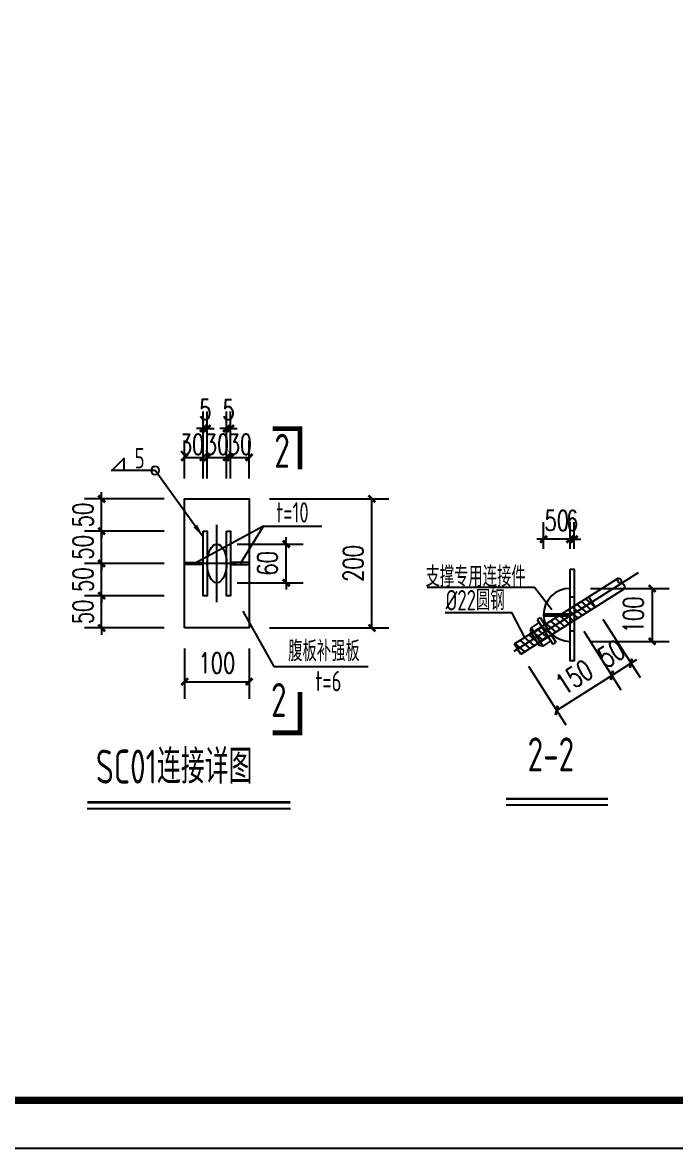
# Model space of a CAD drawing. Extents: x 180850 to 1400258, y 48356 to 327067.
# Drawn here: x 734764 to 753942, y 136382 to 169476 of the extents above; entities that cross this region are included whole.
import ezdxf
from ezdxf.enums import TextEntityAlignment as Align

# ---------------------------------------------------------------- set-up
doc = ezdxf.new("R2010")
doc.units = 0
doc.header["$LTSCALE"] = 1000
doc.linetypes.add('DASHED', pattern=[0.75, 0.5, -0.25])
for name, color, linetype in [('AXIS', 3, 'Continuous'), ('BOLT', 251, 'Continuous'), ('Boltx', 252, 'DASHED'), ('DOTE', 1, 'Continuous'), ('NUM', 7, 'Continuous'), ('PUB_DIM', 3, 'Continuous'), ('PUB_TITLE', 4, 'Continuous'), ('PZ', 202, 'Continuous'), ('SC', 3, 'Continuous'), ('TEXT', 7, 'Continuous'), ('THIN', 7, 'Continuous'), ('WELD', 7, 'Continuous')]:
    doc.layers.add(name, color=color, linetype=linetype)
doc.styles.add('_TCH_DIM_T3', font='SIMPLEX', dxfattribs={"width": 0.705882, "bigfont": 'GBCBIG'})
doc.styles.get("Standard").update_dxf_attribs({"font": 'gbenor.shx', "bigfont": 'gbcbig.shx'})
doc.styles.add('TSSD_Label', font='tssdeng.shx', dxfattribs={"width": 0.7, "bigfont": 'hztxt.shx'})
doc.dimstyles.new('TCH-200-1', dxfattribs={"dimtxt": 595, "dimasz": 200, "dimexe": 500, "dimexo": 600, "dimgap": 252.5, "dimtad": 1, "dimdec": 0, "dimzin": 0, "dimdsep": 46, "dimtxsty": '_TCH_DIM_T3', "dimblk": 'ARCHTICK', "dimcen": 0.09, "dimclrd": 3, "dimclre": 3, "dimclrt": 7, "dimazin": 2, "dimtfac": 1, "dimtdec": 0, "dimtix": 1, "dimtmove": 2, "dimatfit": 3, "dimfxl": 1, "dimtolj": 1, "dimtzin": 0, "dimarcsym": 0})
doc.dimstyles.new('TSSD_LEADER_STYLE_400.0', dxfattribs={"dimtxt": 1200, "dimasz": 400, "dimexe": 400, "dimexo": 1000, "dimgap": 0.09, "dimtad": 0, "dimtih": 1, "dimtoh": 1, "dimdec": 4, "dimzin": 0, "dimdsep": 46, "dimtxsty": 'Standard', "dimcen": 0.09, "dimdle": 400, "dimclrt": 7, "dimadec": 0, "dimazin": 0, "dimtfac": 1, "dimtdec": 4, "dimtofl": 0, "dimtmove": 0, "dimatfit": 3, "dimfxl": 1, "dimtolj": 1, "dimtzin": 0, "dimarcsym": 0})

# ---------------------------------------------------------------- blocks, each defined once
blk = doc.blocks.new('_ArchTick')
at = {"color": 0, "linetype": 'ByBlock', "const_width": 0.4}
blk.add_lwpolyline([(-0.5, -0.5), (0.5, 0.5)], dxfattribs=at)
blk = doc.blocks.new('*D55')
at = {"layer": 'AXIS', "color": 3, "lineweight": -2, "transparency": 16777216}
for p, q in [((751253, 151583), (752342, 149866)), ((749630, 150554), (750720, 148837)), ((750452, 149259), (752074, 150288))]:
    blk.add_line(p, q, dxfattribs=at)
at = {"layer": 'Defpoints', "color": 0, "transparency": 16777216}
for p in [(750931, 152090), (749309, 151061), (752074, 150288)]:
    blk.add_point(p, dxfattribs=at)
at = {"layer": 'AXIS', "color": 3, "lineweight": -2, "transparency": 16777216, "xscale": 200, "yscale": 200, "zscale": 200}
for p, rotation in [((752074, 150288), 32.39712451300666), ((750452, 149259), 212.3971245130067)]:
    blk.add_blockref('_ArchTick', p, dxfattribs=dict(at, rotation=rotation))
at = {"layer": 'AXIS', "color": 7, "transparency": 16777216, "insert": (750969, 150238), "char_height": 595, "attachment_point": 5, "rotation": 32.3971, "style": '_TCH_DIM_T3'}
blk.add_mtext('\\A1;150', dxfattribs=at)
blk = doc.blocks.new('*D56')
at = {"layer": 'AXIS', "color": 3, "lineweight": -2, "transparency": 16777216}
for p, q in [((750067, 154011), (750067, 154789)), ((750845, 154011), (750845, 154789)), ((750067, 154289), (749867, 154289)), ((750845, 154289), (750067, 154289)), ((750845, 154289), (751045, 154289))]:
    blk.add_line(p, q, dxfattribs=at)
at = {"layer": 'Defpoints', "color": 0, "transparency": 16777216}
for p in [(750067, 154289), (750067, 153411), (750845, 153411)]:
    blk.add_point(p, dxfattribs=at)
at = {"layer": 'AXIS', "color": 3, "lineweight": -2, "transparency": 16777216, "xscale": 200, "yscale": 200, "zscale": 200}
blk.add_blockref('_ArchTick', (750067, 154289), dxfattribs=at)
at = {"layer": 'AXIS', "color": 3, "lineweight": -2, "transparency": 16777216, "xscale": 200, "yscale": 200, "zscale": 200, "rotation": 180}
blk.add_blockref('_ArchTick', (750845, 154289), dxfattribs=at)
at = {"layer": 'AXIS', "color": 7, "transparency": 16777216, "insert": (750456, 154839), "char_height": 595, "attachment_point": 5, "style": '_TCH_DIM_T3'}
blk.add_mtext('\\A1;50', dxfattribs=at)
blk = doc.blocks.new('*D57')
at = {"layer": 'AXIS', "color": 3, "lineweight": -2, "transparency": 16777216}
for p, q in [((751445, 152843), (753757, 152843)), ((753257, 152843), (753257, 151287)), ((751445, 151287), (753757, 151287))]:
    blk.add_line(p, q, dxfattribs=at)
at = {"layer": 'Defpoints', "color": 0, "transparency": 16777216}
for p in [(750845, 152843), (750845, 151287), (753257, 151287)]:
    blk.add_point(p, dxfattribs=at)
at = {"layer": 'AXIS', "color": 3, "lineweight": -2, "transparency": 16777216, "xscale": 200, "yscale": 200, "zscale": 200}
for p, rotation in [((753257, 152843), 90), ((753257, 151287), 270)]:
    blk.add_blockref('_ArchTick', p, dxfattribs=dict(at, rotation=rotation))
at = {"layer": 'AXIS', "color": 7, "transparency": 16777216, "insert": (752707, 152065), "char_height": 595, "attachment_point": 5, "rotation": 90, "style": '_TCH_DIM_T3'}
blk.add_mtext('\\A1;100', dxfattribs=at)
blk = doc.blocks.new('*D58')
at = {"layer": 'AXIS', "color": 3, "lineweight": -2, "transparency": 16777216}
for p, q in [((750845, 154011), (750845, 154789)), ((750967, 154011), (750967, 154789)), ((750845, 154289), (750645, 154289)), ((750967, 154289), (750845, 154289)), ((750967, 154289), (751167, 154289))]:
    blk.add_line(p, q, dxfattribs=at)
at = {"layer": 'Defpoints', "color": 0, "transparency": 16777216}
for p in [(750845, 154289), (750845, 153411), (750967, 153411)]:
    blk.add_point(p, dxfattribs=at)
at = {"layer": 'AXIS', "color": 3, "lineweight": -2, "transparency": 16777216, "xscale": 200, "yscale": 200, "zscale": 200}
blk.add_blockref('_ArchTick', (750845, 154289), dxfattribs=at)
at = {"layer": 'AXIS', "color": 3, "lineweight": -2, "transparency": 16777216, "xscale": 200, "yscale": 200, "zscale": 200, "rotation": 180}
blk.add_blockref('_ArchTick', (750967, 154289), dxfattribs=at)
at = {"layer": 'AXIS', "color": 7, "transparency": 16777216, "insert": (750906, 154839), "char_height": 595, "attachment_point": 5, "style": '_TCH_DIM_T3'}
blk.add_mtext('\\A1;6', dxfattribs=at)
blk = doc.blocks.new('*D59')
at = {"layer": 'AXIS', "color": 3, "lineweight": -2, "transparency": 16777216}
for p, q in [((751812, 151939), (752902, 150221)), ((751253, 151583), (752342, 149866)), ((752074, 150288), (752634, 150643)), ((752634, 150643), (752803, 150750)), ((752074, 150288), (751906, 150181))]:
    blk.add_line(p, q, dxfattribs=at)
at = {"layer": 'Defpoints', "color": 0, "transparency": 16777216}
for p in [(751491, 152445), (750931, 152090), (752634, 150643)]:
    blk.add_point(p, dxfattribs=at)
at = {"layer": 'AXIS', "color": 3, "lineweight": -2, "transparency": 16777216, "xscale": 200, "yscale": 200, "zscale": 200}
for p, rotation in [((752634, 150643), 212.3971245129642), ((752074, 150288), 32.39712451296427)]:
    blk.add_blockref('_ArchTick', p, dxfattribs=dict(at, rotation=rotation))
at = {"layer": 'AXIS', "color": 7, "transparency": 16777216, "insert": (752060, 150930), "char_height": 595, "attachment_point": 5, "rotation": 32.3971, "style": '_TCH_DIM_T3'}
blk.add_mtext('\\A1;50', dxfattribs=at)
blk = doc.blocks.new('*D60')
at = {"layer": 'AXIS', "color": 3, "lineweight": -2, "transparency": 16777216}
for p, q in [((738924, 153578), (736588, 153578)), ((737088, 153578), (737088, 153778)), ((737088, 152629), (737088, 153578)), ((738924, 152629), (736588, 152629)), ((737088, 152629), (737088, 152429))]:
    blk.add_line(p, q, dxfattribs=at)
at = {"layer": 'Defpoints', "color": 0, "transparency": 16777216}
for p in [(737088, 153578), (739524, 153578), (739524, 152629)]:
    blk.add_point(p, dxfattribs=at)
at = {"layer": 'AXIS', "color": 3, "lineweight": -2, "transparency": 16777216, "xscale": 200, "yscale": 200, "zscale": 200}
for p, rotation in [((737088, 153578), 270), ((737088, 152629), 90)]:
    blk.add_blockref('_ArchTick', p, dxfattribs=dict(at, rotation=rotation))
at = {"layer": 'AXIS', "color": 7, "transparency": 16777216, "insert": (736538, 153103), "char_height": 595, "attachment_point": 5, "rotation": 90, "style": '_TCH_DIM_T3'}
blk.add_mtext('\\A1;50', dxfattribs=at)
blk = doc.blocks.new('*D61')
at = {"layer": 'AXIS', "color": 3, "lineweight": -2, "transparency": 16777216}
for p, q in [((737088, 154526), (737088, 154726)), ((738924, 154526), (736588, 154526)), ((737088, 153578), (737088, 154526)), ((738924, 153578), (736588, 153578)), ((737088, 153578), (737088, 153378))]:
    blk.add_line(p, q, dxfattribs=at)
at = {"layer": 'Defpoints', "color": 0, "transparency": 16777216}
for p in [(737088, 154526), (739524, 154526), (739524, 153578)]:
    blk.add_point(p, dxfattribs=at)
at = {"layer": 'AXIS', "color": 3, "lineweight": -2, "transparency": 16777216, "xscale": 200, "yscale": 200, "zscale": 200}
for p, rotation in [((737088, 154526), 270), ((737088, 153578), 90)]:
    blk.add_blockref('_ArchTick', p, dxfattribs=dict(at, rotation=rotation))
at = {"layer": 'AXIS', "color": 7, "transparency": 16777216, "insert": (736538, 154052), "char_height": 595, "attachment_point": 5, "rotation": 90, "style": '_TCH_DIM_T3'}
blk.add_mtext('\\A1;50', dxfattribs=at)
blk = doc.blocks.new('*D62')
at = {"layer": 'AXIS', "color": 3, "lineweight": -2, "transparency": 16777216}
for p, q in [((737088, 155475), (737088, 155675)), ((738924, 155475), (736588, 155475)), ((737088, 154526), (737088, 155475)), ((738924, 154526), (736588, 154526)), ((737088, 154526), (737088, 154326))]:
    blk.add_line(p, q, dxfattribs=at)
at = {"layer": 'Defpoints', "color": 0, "transparency": 16777216}
for p in [(737088, 155475), (739524, 155475), (739524, 154526)]:
    blk.add_point(p, dxfattribs=at)
at = {"layer": 'AXIS', "color": 3, "lineweight": -2, "transparency": 16777216, "xscale": 200, "yscale": 200, "zscale": 200}
for p, rotation in [((737088, 155475), 270), ((737088, 154526), 90)]:
    blk.add_blockref('_ArchTick', p, dxfattribs=dict(at, rotation=rotation))
at = {"layer": 'AXIS', "color": 7, "transparency": 16777216, "insert": (736538, 155000), "char_height": 595, "attachment_point": 5, "rotation": 90, "style": '_TCH_DIM_T3'}
blk.add_mtext('\\A1;50', dxfattribs=at)
blk = doc.blocks.new('*D63')
at = {"layer": 'AXIS', "color": 3, "lineweight": -2, "transparency": 16777216}
for p, q in [((742509, 154147), (742509, 154347)), ((741073, 154147), (743009, 154147)), ((742509, 153009), (742509, 154147)), ((741073, 153009), (743009, 153009)), ((742509, 153009), (742509, 152809))]:
    blk.add_line(p, q, dxfattribs=at)
at = {"layer": 'Defpoints', "color": 0, "transparency": 16777216}
for p in [(740473, 154147), (742509, 154147), (740473, 153009, 162)]:
    blk.add_point(p, dxfattribs=at)
at = {"layer": 'AXIS', "color": 3, "lineweight": -2, "transparency": 16777216, "xscale": 200, "yscale": 200, "zscale": 200}
for p, rotation in [((742509, 154147), 270), ((742509, 153009), 90)]:
    blk.add_blockref('_ArchTick', p, dxfattribs=dict(at, rotation=rotation))
at = {"layer": 'AXIS', "color": 7, "transparency": 16777216, "insert": (741959, 153578), "char_height": 595, "attachment_point": 5, "rotation": 90, "style": '_TCH_DIM_T3'}
blk.add_mtext('\\A1;60', dxfattribs=at)
blk = doc.blocks.new('*D64')
at = {"layer": 'AXIS', "color": 3, "lineweight": -2, "transparency": 16777216}
for p, q in [((738924, 152629), (736588, 152629)), ((737088, 152629), (737088, 152829)), ((737088, 151681), (737088, 152629)), ((738924, 151681), (736588, 151681)), ((737088, 151681), (737088, 151481))]:
    blk.add_line(p, q, dxfattribs=at)
at = {"layer": 'Defpoints', "color": 0, "transparency": 16777216}
for p in [(737088, 152629), (739524, 152629), (739524, 151681)]:
    blk.add_point(p, dxfattribs=at)
at = {"layer": 'AXIS', "color": 3, "lineweight": -2, "transparency": 16777216, "xscale": 200, "yscale": 200, "zscale": 200}
for p, rotation in [((737088, 152629), 270), ((737088, 151681), 90)]:
    blk.add_blockref('_ArchTick', p, dxfattribs=dict(at, rotation=rotation))
at = {"layer": 'AXIS', "color": 7, "transparency": 16777216, "insert": (736538, 152155), "char_height": 595, "attachment_point": 5, "rotation": 90, "style": '_TCH_DIM_T3'}
blk.add_mtext('\\A1;50', dxfattribs=at)
blk = doc.blocks.new('*D65')
at = {"layer": 'AXIS', "color": 3, "lineweight": -2, "transparency": 16777216}
for p, q in [((742021, 155475), (745526, 155475)), ((745026, 151681), (745026, 155475)), ((742021, 151681), (745526, 151681))]:
    blk.add_line(p, q, dxfattribs=at)
at = {"layer": 'Defpoints', "color": 0, "transparency": 16777216}
for p in [(741421, 155475), (745026, 155475), (741421, 151681)]:
    blk.add_point(p, dxfattribs=at)
at = {"layer": 'AXIS', "color": 3, "lineweight": -2, "transparency": 16777216, "xscale": 200, "yscale": 200, "zscale": 200}
for p, rotation in [((745026, 155475), 90), ((745026, 151681), 270)]:
    blk.add_blockref('_ArchTick', p, dxfattribs=dict(at, rotation=rotation))
at = {"layer": 'AXIS', "color": 7, "transparency": 16777216, "insert": (744476, 153578), "char_height": 595, "attachment_point": 5, "rotation": 90, "style": '_TCH_DIM_T3'}
blk.add_mtext('\\A1;200', dxfattribs=at)
blk = doc.blocks.new('*D66')
at = {"layer": 'AXIS', "color": 3, "lineweight": -2, "transparency": 16777216}
for p, q in [((739524, 151081), (739524, 149602)), ((741421, 151081), (741421, 149602)), ((739524, 150102), (741421, 150102))]:
    blk.add_line(p, q, dxfattribs=at)
at = {"layer": 'Defpoints', "color": 0, "transparency": 16777216}
for p in [(739524, 151681), (741421, 151681), (741421, 150102)]:
    blk.add_point(p, dxfattribs=at)
at = {"layer": 'AXIS', "color": 3, "lineweight": -2, "transparency": 16777216, "xscale": 200, "yscale": 200, "zscale": 200, "rotation": 180}
blk.add_blockref('_ArchTick', (739524, 150102), dxfattribs=at)
at = {"layer": 'AXIS', "color": 3, "lineweight": -2, "transparency": 16777216, "xscale": 200, "yscale": 200, "zscale": 200}
blk.add_blockref('_ArchTick', (741421, 150102), dxfattribs=at)
at = {"layer": 'AXIS', "color": 7, "transparency": 16777216, "insert": (740473, 150652), "char_height": 595, "attachment_point": 5, "style": '_TCH_DIM_T3'}
blk.add_mtext('\\A1;100', dxfattribs=at)
blk = doc.blocks.new('*D67')
at = {"layer": 'AXIS', "color": 3, "lineweight": -2, "transparency": 16777216}
for p, q in [((739524, 156075), (739524, 157194)), ((740074, 156075), (740074, 157194)), ((739524, 156694), (740074, 156694))]:
    blk.add_line(p, q, dxfattribs=at)
at = {"layer": 'Defpoints', "color": 0, "transparency": 16777216}
for p in [(740074, 156694), (739524, 155475), (740074, 155475)]:
    blk.add_point(p, dxfattribs=at)
at = {"layer": 'AXIS', "color": 3, "lineweight": -2, "transparency": 16777216, "xscale": 200, "yscale": 200, "zscale": 200, "rotation": 180}
blk.add_blockref('_ArchTick', (739524, 156694), dxfattribs=at)
at = {"layer": 'AXIS', "color": 3, "lineweight": -2, "transparency": 16777216, "xscale": 200, "yscale": 200, "zscale": 200}
blk.add_blockref('_ArchTick', (740074, 156694), dxfattribs=at)
at = {"layer": 'AXIS', "color": 7, "transparency": 16777216, "insert": (739738, 157075), "char_height": 595, "attachment_point": 5, "style": '_TCH_DIM_T3'}
blk.add_mtext('\\A1;30', dxfattribs=at)
blk = doc.blocks.new('*D68')
at = {"layer": 'AXIS', "color": 3, "lineweight": -2, "transparency": 16777216}
for p, q in [((740074, 156075), (740074, 158044)), ((740188, 156075), (740188, 158044)), ((740074, 157544), (739874, 157544)), ((740074, 157544), (740188, 157544)), ((740188, 157544), (740388, 157544))]:
    blk.add_line(p, q, dxfattribs=at)
at = {"layer": 'Defpoints', "color": 0, "transparency": 16777216}
for p in [(740188, 157544), (740074, 155475), (740188, 155475)]:
    blk.add_point(p, dxfattribs=at)
at = {"layer": 'AXIS', "color": 3, "lineweight": -2, "transparency": 16777216, "xscale": 200, "yscale": 200, "zscale": 200}
blk.add_blockref('_ArchTick', (740074, 157544), dxfattribs=at)
at = {"layer": 'AXIS', "color": 3, "lineweight": -2, "transparency": 16777216, "xscale": 200, "yscale": 200, "zscale": 200, "rotation": 180}
blk.add_blockref('_ArchTick', (740188, 157544), dxfattribs=at)
at = {"layer": 'AXIS', "color": 7, "transparency": 16777216, "insert": (740131, 158094), "char_height": 595, "attachment_point": 5, "style": '_TCH_DIM_T3'}
blk.add_mtext('\\A1;5', dxfattribs=at)
blk = doc.blocks.new('*D69')
at = {"layer": 'AXIS', "color": 3, "lineweight": -2, "transparency": 16777216}
for p, q in [((740188, 156075), (740188, 157194)), ((740757, 156075), (740757, 157194)), ((740188, 156694), (740757, 156694))]:
    blk.add_line(p, q, dxfattribs=at)
at = {"layer": 'Defpoints', "color": 0, "transparency": 16777216}
for p in [(740757, 156694), (740188, 155475), (740757, 155475)]:
    blk.add_point(p, dxfattribs=at)
at = {"layer": 'AXIS', "color": 3, "lineweight": -2, "transparency": 16777216, "xscale": 200, "yscale": 200, "zscale": 200, "rotation": 180}
blk.add_blockref('_ArchTick', (740188, 156694), dxfattribs=at)
at = {"layer": 'AXIS', "color": 3, "lineweight": -2, "transparency": 16777216, "xscale": 200, "yscale": 200, "zscale": 200}
blk.add_blockref('_ArchTick', (740757, 156694), dxfattribs=at)
at = {"layer": 'AXIS', "color": 7, "transparency": 16777216, "insert": (740473, 157079), "char_height": 595, "attachment_point": 5, "style": '_TCH_DIM_T3'}
blk.add_mtext('\\A1;30', dxfattribs=at)
blk = doc.blocks.new('*D70')
at = {"layer": 'AXIS', "color": 3, "lineweight": -2, "transparency": 16777216}
for p, q in [((740757, 156075), (740757, 158042)), ((740871, 156075), (740871, 158042)), ((740757, 157542), (740557, 157542)), ((740757, 157542), (740871, 157542)), ((740871, 157542), (741071, 157542))]:
    blk.add_line(p, q, dxfattribs=at)
at = {"layer": 'Defpoints', "color": 0, "transparency": 16777216}
for p in [(740871, 157542), (740757, 155475), (740871, 155475)]:
    blk.add_point(p, dxfattribs=at)
at = {"layer": 'AXIS', "color": 3, "lineweight": -2, "transparency": 16777216, "xscale": 200, "yscale": 200, "zscale": 200}
blk.add_blockref('_ArchTick', (740757, 157542), dxfattribs=at)
at = {"layer": 'AXIS', "color": 3, "lineweight": -2, "transparency": 16777216, "xscale": 200, "yscale": 200, "zscale": 200, "rotation": 180}
blk.add_blockref('_ArchTick', (740871, 157542), dxfattribs=at)
at = {"layer": 'AXIS', "color": 7, "transparency": 16777216, "insert": (740814, 158092), "char_height": 595, "attachment_point": 5, "style": '_TCH_DIM_T3'}
blk.add_mtext('\\A1;5', dxfattribs=at)
blk = doc.blocks.new('*D71')
at = {"layer": 'AXIS', "color": 3, "lineweight": -2, "transparency": 16777216}
for p, q in [((740871, 156075), (740871, 157194)), ((741421, 156075), (741421, 157194)), ((740871, 156694), (741421, 156694))]:
    blk.add_line(p, q, dxfattribs=at)
at = {"layer": 'Defpoints', "color": 0, "transparency": 16777216}
for p in [(741421, 156694), (740871, 155475), (741421, 155475)]:
    blk.add_point(p, dxfattribs=at)
at = {"layer": 'AXIS', "color": 3, "lineweight": -2, "transparency": 16777216, "xscale": 200, "yscale": 200, "zscale": 200, "rotation": 180}
blk.add_blockref('_ArchTick', (740871, 156694), dxfattribs=at)
at = {"layer": 'AXIS', "color": 3, "lineweight": -2, "transparency": 16777216, "xscale": 200, "yscale": 200, "zscale": 200}
blk.add_blockref('_ArchTick', (741421, 156694), dxfattribs=at)
at = {"layer": 'AXIS', "color": 7, "transparency": 16777216, "insert": (741147, 157081), "char_height": 595, "attachment_point": 5, "style": '_TCH_DIM_T3'}
blk.add_mtext('\\A1;30', dxfattribs=at)
blk = doc.blocks.new('_WELD003')
at = {"color": 0, "linetype": 'ByBlock'}
blk.add_circle((0, 0), 0.5, dxfattribs=at)
blk = doc.blocks.new('_WELD004')
at = {"color": 0, "linetype": 'ByBlock'}
for p, q in [((0, 1), (1, 0)), ((0, 0), (0, 1))]:
    blk.add_line(p, q, dxfattribs=at)

msp = doc.modelspace()

# ---------------------------------------------------------------- linework, layer by layer
for p, q in [((750917.72, 152292.17, 60.64), (751201.06, 152050.71, 60.64)), ((751046.07, 152373.61, 60.64), (751329.41, 152132.15, 60.64)), ((751174.41, 152455.05, 60.64), (751457.75, 152213.59, 60.64)), ((751302.76, 152536.49, 60.64), (751586.1, 152295.03, 60.64)), ((750404.34, 151966.4, 60.64), (750687.68, 151724.95, 60.64)), ((750532.69, 152047.84, 60.64), (750816.03, 151806.39, 60.64)), ((750661.03, 152129.28, 60.64), (750944.37, 151887.83, 60.64)), ((750789.38, 152210.72, 60.64), (751072.72, 151969.27, 60.64)), ((749890.96, 151640.64, 60.64), (750174.3, 151399.18, 60.64)), ((750019.31, 151722.08, 60.64), (750302.65, 151480.62, 60.64)), ((750147.65, 151803.52, 60.64), (750430.99, 151562.06, 60.64)), ((750276, 151884.96, 60.64), (750559.34, 151643.5, 60.64)), ((749377.58, 151314.87, 60.64), (749660.92, 151073.42, 60.64)), ((749505.93, 151396.31, 60.64), (749789.27, 151154.86, 60.64)), ((749634.27, 151477.75, 60.64), (749917.61, 151236.3, 60.64)), ((749762.62, 151559.2, 60.64), (750045.96, 151317.74, 60.64)), ((749228.05, 151219.98, 60.64), (749511.39, 150978.53, 60.64))]:
    msp.add_line(p, q)
at = {"layer": 'AXIS'}
for p, q in [((741839.69, 154673.88, 181.93), (739835.66, 153580.95, -60.64)), ((741169.52, 153578.56, 181.93), (741839.69, 154673.88, 181.93)), ((741839.69, 154673.88, 181.93), (743554.85, 154673.88, 181.93)), ((746648.86, 152878, 60.64), (749803.18, 152878, 60.64)), ((749803.18, 152878, 60.64), (750314.78, 152227.14, 60.64)), ((741238.42, 152178.6, 181.93), (742145.61, 150543.61, 181.93)), ((742145.61, 150543.61, 181.93), (744916.19, 150543.61, 181.93))]:
    msp.add_line(p, q, dxfattribs=at)
at = {"layer": 'AXIS', "elevation": 60.64}
msp.add_lwpolyline([(747173.87, 152131.51), (749125.9, 152131.51), (749505.93, 151396.31)], dxfattribs=at)
at = {"layer": 'BOLT'}
for p, q in [((749972.92, 151987.52, 60.64), (749882.83, 151930.35, 60.64)), ((749882.83, 151930.35, 60.64), (750340.19, 151209.57, 60.64)), ((749972.92, 151987.52, 60.64), (750430.29, 151266.74, 60.64)), ((749699.74, 151687.79, 60.64), (749676.46, 151583.66, 60.64)), ((749676.46, 151583.66, 60.64), (749938.63, 151170.5, 60.64)), ((749940, 151840.25, 60.64), (749699.74, 151687.79, 60.64)), ((749699.74, 151687.79, 60.64), (750042.76, 151147.21, 60.64)), ((750025.75, 151705.1, 60.64), (749785.5, 151552.65, 60.64)), ((750197.27, 151434.81, 60.64), (749957.01, 151282.36, 60.64)), ((750283.02, 151299.67, 60.64), (750042.76, 151147.21, 60.64)), ((750430.29, 151266.74, 60.64), (750340.19, 151209.57, 60.64)), ((750042.76, 151147.21, 60.64), (749938.63, 151170.5, 60.64))]:
    msp.add_line(p, q, dxfattribs=at)
at = {"layer": 'Boltx'}
msp.add_line((751586.1, 152295.03, 60.64), (751395.53, 152595.36, 60.64), dxfattribs=at)
at = {"layer": 'DOTE'}
for p, q in [((740472.67, 152439.41, 101.07), (740472.67, 154715.77, 101.07)), ((741041.76, 153577.59, 101.07), (739903.58, 153577.59, 101.07)), ((749206, 150995.37, 60.64), (752861.08, 153314.7, 60.64))]:
    msp.add_line(p, q, dxfattribs=at)
at = {"layer": 'NUM', "const_width": 75}
for points, elevation in [([(748965.73, 146659.4), (751959.3, 146659.4)], 121.29), ([(736664.01, 146554.94), (742632.69, 146554.94)], 181.93)]:
    msp.add_lwpolyline(points, dxfattribs=dict(at, elevation=elevation))
at = {"layer": 'PUB_DIM', "const_width": 140, "elevation": 60.64}
for points in [[(742910.43, 156341.46), (742910.43, 157541.46), (742110.43, 157541.46)], [(742910.43, 149800.08), (742910.43, 148600.08), (742110.43, 148600.08)]]:
    msp.add_lwpolyline(points, dxfattribs=at)
at = {"layer": 'PUB_TITLE'}
msp.add_lwpolyline([(674841.6, 220381.89), (793770.78, 220381.89), (793770.78, 136381.97), (674841.6, 136381.97)], close=True, dxfattribs=at)
at = {"layer": 'PUB_TITLE', "const_width": 212.12}
msp.add_lwpolyline([(678376.95, 137796.11), (678376.95, 218967.75), (792356.64, 218967.75), (792356.64, 137796.11)], close=True, dxfattribs=at)
at = {"layer": 'PZ'}
for points, elevation in [([(739524.18, 151680.62), (739524.18, 155474.56), (741421.15, 155474.56), (741421.15, 151680.62)], 101.07), ([(740074.3, 154526.08), (740188.12, 154526.08), (740188.12, 152629.11), (740074.3, 152629.11)], 101.07), ([(740757.21, 154526.08), (740871.03, 154526.08), (740871.03, 152629.11), (740757.21, 152629.11)], 101.07), ([(739524.18, 153608.27), (740074.3, 153608.27), (740074.3, 153546.91), (739524.18, 153546.91)], 101.07), ([(741421.15, 153608.27), (740871.03, 153608.27), (740871.03, 153546.91), (741421.15, 153546.91)], 101.07), ([(750844.82, 153410.75), (750967.15, 153410.75), (750967.15, 150719.12), (750844.82, 150719.12)], 60.64), ([(750844.82, 152598.95), (750967.15, 152598.95), (750967.15, 151590.92), (750844.82, 151590.92)], 60.64), ([(750844.82, 152087.94), (750066.75, 152087.94), (750066.75, 152041.92), (750844.82, 152041.92)], 60.64)]:
    msp.add_lwpolyline(points, close=True, dxfattribs=dict(at, elevation=elevation))
msp.add_arc((750844.82, 152064.93, 60.64), 778.08, 90, 270, dxfattribs=at)
msp.add_ellipse((740472.67, 153577.59, 101.07), major_axis=(0, -569.09), ratio=0.5, dxfattribs=at)
at = {"layer": 'SC'}
for p, q in [((749213.64, 151210.84, 60.64), (752256.07, 153141.41, 60.64)), ((749404.21, 150910.52, 60.64), (752438.16, 152835.71, 60.64)), ((749404.21, 150910.52, 60.64), (749213.64, 151210.84, 60.64))]:
    msp.add_line(p, q, dxfattribs=at)
for centre, start, end in [((752339.74, 153087.71, 60.64), 147.306988, 274.254211), ((752260.55, 153037.46, 60.64), 330.540038, 97.487261), ((752354.49, 152889.41, 60.64), 327.306988, 94.254211)]:
    msp.add_arc(centre, 99.42, start, end, dxfattribs=at)
at = {"layer": 'THIN'}
for points, elevation in [([(736664.01, 146374.94), (742632.69, 146374.94)], 181.93), ([(748965.73, 146479.4), (751959.3, 146479.4)], 121.29)]:
    msp.add_lwpolyline(points, dxfattribs=dict(at, elevation=elevation))
at = {"layer": 'WELD'}
msp.add_line((738659.62, 156310.83, 456.03), (737370.56, 156310.83, 456.03), dxfattribs=at)

# ---------------------------------------------------------------- block references
for name, p, xscale, yscale, zscale in [('_WELD004', (737749.29, 156310.83, 456.03), -359.9991, 359.9991, 359.9991), ('_WELD003', (738659.62, 156310.83, 456.03), -239.9994, 239.9994, 239.9994)]:
    msp.add_blockref(name, p, dxfattribs=dict(at, xscale=xscale, yscale=yscale, zscale=zscale))

# ---------------------------------------------------------------- texts
at = {"layer": 'TEXT', "style": 'TSSD_Label', "width": 0.7}
for p in [(742387.78, 156888.23, 181.93), (742290.16, 149564.49, 181.93)]:
    msp.add_text('2', height=1000, dxfattribs=at).set_placement(p, align=Align.MIDDLE_CENTER)
msp.add_text('5', height=600, dxfattribs=at).set_placement((738056.27, 156370.83, 456.03))
for s, p in [('t=10', (742693.52, 155078.45, 181.93)), ('支撑专用连接件', (748071.68, 153222.65)), ('腹板补强板', (743616.94, 151032.99, 181.93)), ('t=6', (743749.42, 150120.04, 181.93))]:
    msp.add_text(s, height=600, dxfattribs=at).set_placement(p, align=Align.MIDDLE)
msp.add_text('%%c22圆钢', height=600, dxfattribs=at).set_placement((748923.26, 152196.31), align=Align.RIGHT)
for s, p in [('2-2', (749599.48, 147165.42, 121.29)), ('SC01连接详图', (736916.01, 146806.94, 181.93))]:
    msp.add_text(s, height=1000, dxfattribs=at).set_placement(p, align=Align.BOTTOM_LEFT)

# ---------------------------------------------------------------- dimensions: what is measured, and where the dimension line sits
at = {"layer": 'AXIS'}
for base, p1, p2, text, picture, middle in [((740188.12, 157543.92, -60.64), (740074.3, 155474.56, -60.64), (740188.12, 155474.56, -60.64), '5', '*D68', (740131.21, 158093.92, -60.64)), ((740871.03, 157542.5, -60.64), (740757.21, 155474.56, -60.64), (740871.03, 155474.56, -60.64), '5', '*D70', (740814.12, 158092.5, -60.64)), ((750066.75, 154288.91), (750844.82, 153410.75), (750066.75, 153410.75), '50', '*D56', (750455.79, 154838.91)), ((750844.82, 154288.91), (750967.15, 153410.75), (750844.82, 153410.75), '6', '*D58', (750905.99, 154838.91)), ((741421.15, 150101.59, -60.64), (739524.18, 151680.62, -60.64), (741421.15, 151680.62, -60.64), '100', '*D66', (740472.67, 150651.59, -60.64))]:
    dim = msp.add_linear_dim(base=base, p1=p1, p2=p2, text=text, dimstyle='TCH-200-1', dxfattribs=at)
    dim.commit()
    dim.dimension.update_dxf_attribs({"geometry": picture, "text_midpoint": middle})
for base, p1, p2, picture, middle in [((740074.3, 156693.75, -60.64), (739524.18, 155474.56, -60.64), (740074.3, 155474.56, -60.64), '*D67', (739737.79, 157075.16, -60.64)), ((740757.21, 156693.75, -60.64), (740188.12, 155474.56, -60.64), (740757.21, 155474.56, -60.64), '*D69', (740472.67, 157078.9, -60.64)), ((741421.15, 156693.75, -60.64), (740871.03, 155474.56, -60.64), (741421.15, 155474.56, -60.64), '*D71', (741147.07, 157080.66, -60.64))]:
    dim = msp.add_linear_dim(base=base, p1=p1, p2=p2, text='30', dimstyle='TCH-200-1', dxfattribs=at)
    dim.commit()
    dim.dimension.update_dxf_attribs({"geometry": picture, "text_midpoint": middle, "dimtype": 160})
for base, p1, p2, text, picture, middle in [((737088.25, 155474.56, -60.64), (739524.18, 154526.08, -60.64), (739524.18, 155474.56, -60.64), '50', '*D62', (736538.25, 155000.32, -60.64)), ((745025.85, 155474.56, -60.64), (741421.15, 151680.62, -60.64), (741421.15, 155474.56, -60.64), '200', '*D65', (744475.85, 153577.59, -60.64)), ((737088.25, 154526.08, -60.64), (739524.18, 153577.59, -60.64), (739524.18, 154526.08, -60.64), '50', '*D61', (736538.25, 154051.83, -60.64)), ((742508.86, 154146.68, 101.07), (740472.67, 153008.5, 262.79), (740472.67, 154146.68, 101.07), '60', '*D63', (741958.86, 153577.59, 101.07)), ((737088.25, 153577.59, -60.64), (739524.18, 152629.11, -60.64), (739524.18, 153577.59, -60.64), '50', '*D60', (736538.25, 153103.35, -60.64)), ((753256.77, 151286.86), (750844.82, 152843.01), (750844.82, 151286.86), '100', '*D57', (752706.77, 152064.93)), ((737088.25, 152629.11, -60.64), (739524.18, 151680.62, -60.64), (739524.18, 152629.11, -60.64), '50', '*D64', (736538.25, 152154.86, -60.64))]:
    dim = msp.add_linear_dim(base=base, p1=p1, p2=p2, angle=90, text=text, dimstyle='TCH-200-1', dxfattribs=at)
    dim.commit()
    dim.dimension.update_dxf_attribs({"geometry": picture, "text_midpoint": middle})
for p1, p2, text, picture, middle in [((750931.05, 152090), (751490.81, 152445.2), '50', '*D59', (752059.66, 150930.06)), ((749308.92, 151060.68), (750931.05, 152090), '150', '*D55', (750968.72, 150237.8))]:
    dim = msp.add_aligned_dim(p1=p1, p2=p2, distance=-2134.09, text=text, dimstyle='TCH-200-1', dxfattribs=at)
    dim.commit()
    dim.dimension.update_dxf_attribs({"geometry": picture, "text_midpoint": middle})

# ---------------------------------------------------------------- leaders
at = {"layer": 'WELD'}
msp.add_leader([(740074.3, 154352.98, 101.07), (738659.62, 156310.83, 101.07)], dimstyle='TSSD_LEADER_STYLE_400.0', dxfattribs=at)

doc.saveas('drawing.dxf')
